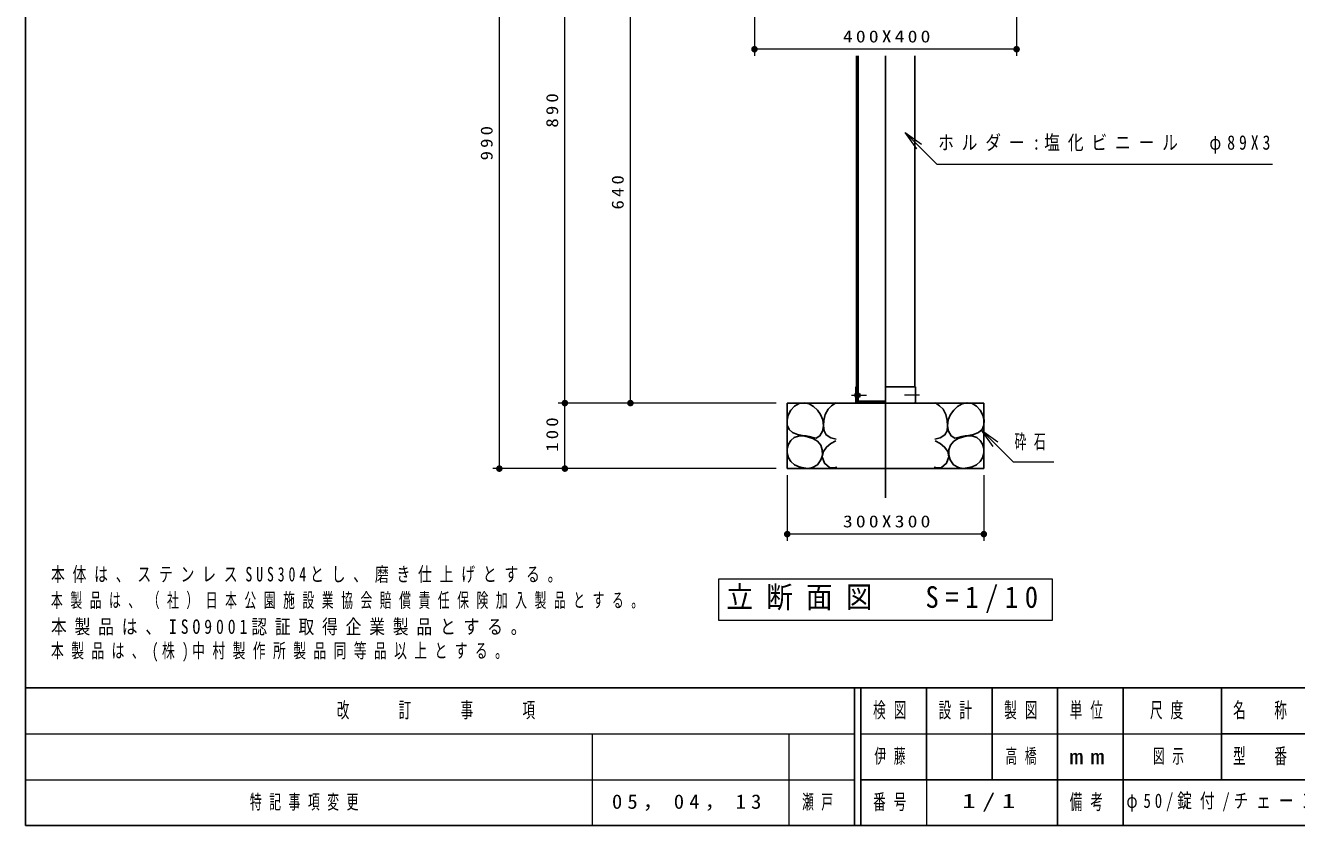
# Model space of a CAD drawing. Units: millimetres on the paper, scale 1:10. Extents: x -365 to 12, y -47 to 257.
# Drawn here: x -365 to -171, y 0 to 122.1 of the extents above; entities that cross this region are included whole.
import ezdxf

# ---------------------------------------------------------------- set-up
doc = ezdxf.new("R2010")
doc.units = ezdxf.units.MM
doc.linetypes.add('USER2', pattern=[6, 3, -1, 1, -1])
doc.layers.add('LY_1', color=3, linetype='Continuous', lineweight=25)
doc.layers.add('LY_2', color=7, linetype='Continuous', lineweight=13)
doc.styles.add('ＭＳ ゴシック', font='')
doc.styles.get('ＭＳ ゴシック').set_extended_font_data('MS Gothic')

# ---------------------------------------------------------------- blocks, each defined once
blk = doc.blocks.new('filled_dot')
at = {"color": 0, "linetype": 'Continuous', "lineweight": -2, "const_width": 1.25}
blk.add_lwpolyline([(-0.625, 0, 1), (0.625, 0, 1)], format="xyb", close=True, dxfattribs=at)

msp = doc.modelspace()

# ---------------------------------------------------------------- linework, layer by layer
at = {"layer": 'LY_1', "color": 7, "lineweight": 13}
for p, q in [((-292.684, 54.474), (-292.684, 153.474)), ((-282.684, 64.474), (-282.684, 153.474)), ((-272.684, 64.474), (-272.684, 128.474)), ((-253.754, 127.474), (-253.754, 117.474)), ((-213.754, 127.474), (-213.754, 117.474)), ((-213.754, 118.474), (-253.754, 118.474)), ((-228.998, 103.291), (-230.766, 105.766)), ((-230.766, 105.766), (-228.291, 103.998)), ((-230.766, 105.766), (-228.645, 103.645)), ((-250.454, 64.474), (-283.684, 64.474)), ((-282.684, 54.474), (-282.684, 64.474)), ((-250.454, 64.474), (-273.684, 64.474)), ((-217.336, 57.842), (-219.104, 60.317)), ((-219.104, 60.317), (-216.629, 58.549)), ((-219.104, 60.317), (-216.983, 58.195)), ((-250.454, 54.474), (-293.684, 54.474)), ((-250.454, 54.474), (-283.684, 54.474)), ((-248.754, 53.474), (-248.754, 43.474)), ((-218.754, 53.474), (-218.754, 43.474)), ((-218.754, 44.474), (-248.754, 44.474)), ((-208.254, 37.624), (-259.254, 37.624)), ((-259.254, 37.624), (-259.254, 31.324)), ((-208.254, 31.324), (-208.254, 37.624)), ((-259.254, 31.324), (-208.254, 31.324))]:
    msp.add_line(p, q, dxfattribs=at)
at = {"layer": 'LY_1'}
for p, q in [((-238.204, 117.478), (-238.204, 65.844)), ((-237.934, 117.478), (-237.934, 65.844)), ((-233.754, 117.478), (-233.754, 50.017)), ((-229.304, 117.478), (-229.304, 66.974)), ((-238.199, 65.841), (-238.199, 84.212)), ((-229.299, 66.976), (-229.299, 84.212)), ((-238.304, 64.674), (-238.304, 66.974)), ((-238.304, 66.974), (-238.204, 66.974)), ((-237.894, 65.844), (-237.694, 65.954)), ((-237.694, 65.954), (-237.694, 65.394)), ((-229.204, 66.974), (-233.754, 66.974)), ((-229.204, 64.674), (-229.204, 66.974)), ((-248.754, 64.474), (-248.754, 54.474)), ((-248.754, 64.474), (-218.754, 64.474)), ((-238.304, 65.844), (-237.894, 65.844)), ((-238.304, 65.514), (-237.894, 65.514)), ((-238.204, 65.514), (-238.204, 64.614)), ((-233.754, 64.754), (-238.204, 64.754)), ((-238.104, 64.554), (-233.754, 64.554)), ((-237.934, 65.514), (-237.934, 64.754)), ((-237.894, 65.514), (-237.694, 65.394)), ((-233.754, 64.474), (-229.404, 64.474)), ((-218.754, 64.474), (-218.754, 54.474)), ((-248.754, 54.474), (-218.754, 54.474))]:
    msp.add_line(p, q, dxfattribs=at)
at = {"layer": 'LY_1', "color": 7, "linetype": 'USER2', "lineweight": 13}
for p, q in [((-238.954, 65.674), (-236.654, 65.674)), ((-228.554, 65.674), (-230.854, 65.674))]:
    msp.add_line(p, q, dxfattribs=at)
at = {"layer": 'LY_1', "color": 7, "lineweight": 13}
for points in [[(-230.766, 105.766), (-225.942, 100.943), (-174.731, 100.943)], [(-219.104, 60.317), (-214.281, 55.493), (-208.07, 55.493)]]:
    msp.add_lwpolyline(points, dxfattribs=at)
at = {"layer": 'LY_1'}
for points in [[(-246.43, 59.535), (-247.201, 59.672), (-247.93, 59.974), (-248.483, 60.461), (-248.754, 61.111), (-248.78, 61.866), (-248.604, 62.635), (-248.217, 63.408), (-247.658, 64.021), (-246.953, 64.407), (-246.186, 64.513), (-245.423, 64.367), (-244.729, 63.97), (-244.155, 63.393), (-243.691, 62.716), (-243.318, 61.901), (-243.208, 60.984), (-243.381, 60.167), (-243.769, 59.47), (-244.336, 59.132), (-244.844, 59.201), (-245.383, 59.374), (-245.907, 59.476)], [(-221.079, 59.535), (-220.307, 59.672), (-219.579, 59.974), (-219.025, 60.461), (-218.754, 61.111), (-218.728, 61.866), (-218.904, 62.635), (-219.291, 63.408), (-219.85, 64.021), (-220.555, 64.407), (-221.322, 64.513), (-222.085, 64.367), (-222.779, 63.97), (-223.354, 63.393), (-223.817, 62.716), (-224.19, 61.901), (-224.3, 60.984), (-224.127, 60.167), (-223.739, 59.47), (-223.172, 59.132), (-222.664, 59.201), (-222.126, 59.374), (-221.601, 59.476)], [(-246.228, 54.582), (-246.954, 54.754), (-247.635, 55.073), (-248.201, 55.549), (-248.573, 56.133), (-248.767, 56.809), (-248.765, 57.522), (-248.564, 58.199), (-248.191, 58.787), (-247.678, 59.213), (-247.057, 59.425), (-246.372, 59.45), (-245.664, 59.334), (-244.859, 59.062), (-244.161, 58.638), (-243.651, 58.045), (-243.402, 57.331), (-243.388, 56.547), (-243.611, 55.79), (-244.146, 55.07), (-244.899, 54.623), (-245.561, 54.513)], [(-221.28, 54.582), (-220.554, 54.754), (-219.874, 55.073), (-219.307, 55.549), (-218.935, 56.133), (-218.741, 56.809), (-218.743, 57.522), (-218.944, 58.199), (-219.317, 58.787), (-219.83, 59.213), (-220.451, 59.425), (-221.136, 59.45), (-221.844, 59.334), (-222.65, 59.062), (-223.347, 58.638), (-223.857, 58.045), (-224.106, 57.331), (-224.12, 56.547), (-223.897, 55.79), (-223.363, 55.07), (-222.609, 54.623), (-221.948, 54.513)]]:
    msp.add_lwpolyline(points, close=True, dxfattribs=at)
for points in [[(-241.276, 58.971), (-242.113, 59.168), (-242.806, 59.615), (-243.136, 60.238), (-243.231, 60.995), (-243.168, 61.79), (-242.946, 62.718), (-242.524, 63.521), (-241.996, 64.067), (-241.356, 64.488)], [(-226.233, 58.971), (-225.395, 59.168), (-224.703, 59.615), (-224.372, 60.238), (-224.277, 60.995), (-224.34, 61.79), (-224.562, 62.718), (-224.984, 63.521), (-225.512, 64.067), (-226.152, 64.488)], [(-241.195, 54.703), (-241.739, 54.602), (-242.282, 54.663), (-243.072, 55.291), (-243.41, 56.273), (-243.237, 57.073), (-242.765, 57.763), (-242.095, 58.324), (-241.316, 58.689)], [(-226.313, 54.703), (-225.769, 54.602), (-225.226, 54.663), (-224.437, 55.291), (-224.099, 56.273), (-224.271, 57.073), (-224.743, 57.763), (-225.413, 58.324), (-226.192, 58.689)]]:
    msp.add_lwpolyline(points, dxfattribs=at)
for centre, radius, start, end in [((-237.899, 65.676), 0.5, 143.13032, 216.86969), ((-238.099, 64.676), 0.2, 179.99998, 270.00003), ((-238.099, 64.676), 0.12, 179.99998, 270.00003), ((-229.399, 64.676), 0.2, 270.00002, 0)]:
    msp.add_arc(centre, radius, start, end, dxfattribs=at)
at = {"layer": 'LY_2', "color": 20, "lineweight": 25}
for p, q in [((-365, 257), (-365, 0)), ((-365, 21), (0, 21)), ((-365, 0), (0, 0))]:
    msp.add_line(p, q, dxfattribs=at)
at = {"layer": 'LY_2', "color": 3, "lineweight": 25}
for p, q in [((-238.5, 21), (-238.5, 0)), ((-237.5, 21), (-237.5, 0)), ((-227.5, 21), (-227.5, 7)), ((-217.5, 21), (-217.5, 7)), ((-207.5, 21), (-207.5, 0)), ((-197.5, 21), (-197.5, 7)), ((-182.5, 21), (-182.5, 7)), ((-182.5, 14), (-70, 14)), ((-237.5, 7), (0, 7)), ((-197.5, 7), (-197.5, 0))]:
    msp.add_line(p, q, dxfattribs=at)
at = {"layer": 'LY_2'}
for p, q in [((-365, 14), (-238.5, 14)), ((-278.5, 14), (-278.5, 0)), ((-248.5, 14), (-248.5, 0)), ((-237.5, 14), (-182.5, 14)), ((-365, 7), (-238.5, 7)), ((-227.5, 7), (-227.5, 0))]:
    msp.add_line(p, q, dxfattribs=at)

# ---------------------------------------------------------------- block references
at = {"layer": 'LY_1', "color": 7, "lineweight": 13, "xscale": 0.4, "yscale": 0.4}
for p in [(-253.754, 118.474), (-248.754, 44.474)]:
    msp.add_blockref('filled_dot', p, dxfattribs=at)
for p, rotation in [((-213.754, 118.474), 180), ((-282.684, 64.474), 90), ((-272.684, 64.474), 90), ((-292.684, 54.474), 90), ((-282.684, 54.474), 90), ((-218.754, 44.474), 180)]:
    msp.add_blockref('filled_dot', p, dxfattribs=dict(at, rotation=rotation))

# ---------------------------------------------------------------- texts
at = {"layer": 'LY_1', "color": 7, "style": 'ＭＳ ゴシック'}
for s, insert, char_height, attachment_point in [('\\T1.32;\\W1.2;400X400', (-233.345, 119.474), 1.833, 8), ('\\T1.5;\\W0.8;ホルダー:塩化ビニール\u3000φ89X3', (-225.731, 103.943), 2.199, 4), ('\\T1.64;\\W0.6;砕石', (-214.07, 58.493), 2.199, 4), ('\\T1.32;\\W1.2;300X300', (-233.345, 45.474), 1.833, 8), ('\\T1.57;\\W0.7;本体は、ステンレスSUS304とし、磨き仕上げとする。', (-361.097, 37.011), 2.199, 7), ('\\T1.5;\\W0.9;立断面図\u3000S=1/10', (-233.754, 34.474), 3.299, 5), ('\\T1.64;\\W0.6;本製品は、（社）日本公園施設業協会賠償責任保険加入製品とする。', (-361.097, 33.011), 2.199, 7), ('\\T1.5;\\W0.8;本製品は、ISO9001認証取得企業製品とする。', (-361.097, 29.011), 2.199, 7), ('\\T1.58;\\W0.65;本製品は、(株)中村製作所製品同等品以上とする。', (-361.097, 25.011), 2.199, 7), ('\\T1.64;\\W0.6;伊藤', (-232.5, 10.5), 2.199, 5), ('\\T1.64;\\W0.6;高橋', (-212.5, 10.5), 2.199, 5), ('\\T1.64;\\W0.6;図示', (-190, 10.5), 2.199, 5), ('\\T1.64;\\W0.6;特記事項変更', (-330.75, 3.5), 2.199, 4), ('\\T1.5;\\W1.05;05，04，13', (-275.5, 3.5), 2.199, 4), ('\\T1.64;\\W0.6;瀬戸', (-246.5, 3.5), 2.199, 4), ('\\T1.5;\\W1.35;1/1', (-217.5, 3.5), 2.199, 5), ('\\T1.53;\\W0.75;φ50/錠付/チェーン端柱', (-197, 3.5), 2.199, 4)]:
    msp.add_mtext(s, dxfattribs=dict(at, insert=insert, char_height=char_height, attachment_point=attachment_point))
at = {"layer": 'LY_1', "color": 7, "char_height": 1.833, "attachment_point": 8, "rotation": 90, "style": 'ＭＳ ゴシック'}
for s, insert in [('\\T1.33;\\W1.15;890', (-283.684, 109.366)), ('\\T1.33;\\W1.15;990', (-293.684, 104.366)), ('\\T1.33;\\W1.15;640', (-273.684, 96.866)), ('\\T1.33;\\W1.15;100', (-283.684, 59.902))]:
    msp.add_mtext(s, dxfattribs=dict(at, insert=insert))
at = {"layer": 'LY_2', "char_height": 2.346, "attachment_point": 5, "style": 'ＭＳ ゴシック'}
for s, insert in [('\\T1.64;\\W0.6;改\u3000\u3000訂\u3000\u3000事\u3000\u3000項', (-301.75, 17.5)), ('\\T1.64;\\W0.6;検図', (-232.5, 17.5)), ('\\T1.64;\\W0.6;設計', (-222.5, 17.5)), ('\\T1.64;\\W0.6;製図', (-212.5, 17.5)), ('\\T1.64;\\W0.6;単位', (-202.5, 17.5)), ('\\T1.64;\\W0.6;尺度', (-190.25, 17.5)), ('\\T1.64;\\W0.6;名\u3000称', (-176, 17.5)), ('\\T1.64;\\W0.6;型\u3000番', (-176, 10.5)), ('\\T1.5;\\W1.35;mm', (-202.5, 10.5)), ('\\T1.64;\\W0.6;番号', (-232.5, 3.5)), ('\\T1.64;\\W0.6;備考', (-202.5, 3.5))]:
    msp.add_mtext(s, dxfattribs=dict(at, insert=insert))

doc.saveas('drawing.dxf')
